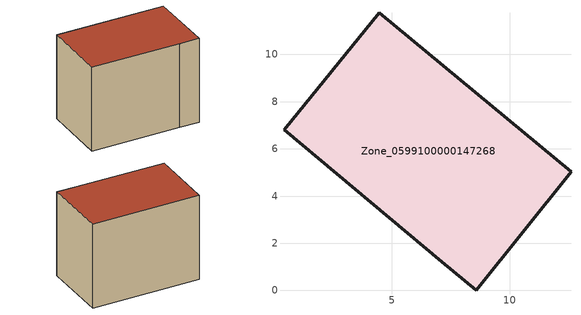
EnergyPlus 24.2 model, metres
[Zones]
Zone_0599100000147268
 floor ground (C_G): 0.42,6.81 4.46,11.77 12.59,5.03 8.58,0 7.1,1.22 z0
 wall outside (C_F): 8.58,0 12.59,5.03 4.46,11.77 0.42,6.81 7.1,1.22 8.58,0 z0:8.49
 roof outside (C_R): 4.46,11.77 0.42,6.81 7.1,1.22 8.58,0 12.59,5.03 z8.49
[BUILDING]
Pand.0599100000147268: North Axis=0; Terrain=City; Loads Convergence Tolerance Value=0.04; Temperature Convergence Tolerance Value=0.4; Solar Distribution=FullExterior; Maximum Number of Warmup Days=25; Minimum Number of Warmup Days=1
[Site:Location]
Rotterdam.The.Hague.AP_ZH_NLD Design_Conditions: Latitude=51.96; Longitude=4.45; Time Zone=1; Elevation=-4.5
[SITE:GROUNDTEMPERATURE:BUILDINGSURFACE]
18, 18, 18, 18, 18, 18, 18, 18, 18, 18, 18, 18
[MATERIAL] Thermal Absorptance=0.9; Solar Absorptance=0.7; Visible Absorptance=0.7
Name | Roughness | Thickness | Conductivity | Density | Specific Heat
G.TI.1946-1964 | MediumSmooth | 0.15 | 1 | 540 | 1210
F.TI.1946-1964 | Rough | 0.3 | 0.857143 | 1920 | 840
R.TI.1946-1964 | MediumRough | 0.2 | 0.277778 | 1500 | 1000
[CONSTRUCTION]
C_G: G.TI.1946-1964
C_F: F.TI.1946-1964
C_R: R.TI.1946-1964
[ZONE]
Zone_0599100000147268: Type=1; Multiplier=1; Ceiling Height=Autocalculate; Volume=Autocalculate; Floor Area=autocalculate; Part of Total Floor Area=Yes
[ZONEINFILTRATION:DESIGNFLOWRATE]
Infil_Zone_0599100000147268: Zone or ZoneList or Space or SpaceList=Zone_0599100000147268; Schedule=AlwaysOn; Design Flow Rate Calculation Method=Flow/Area; Flow Rate per Floor Area=0.003; Constant Term Coefficient=1; Temperature Term Coefficient=0; Velocity Term Coefficient=0; Velocity Squared Term Coefficient=0
[HVACTEMPLATE:ZONE:IDEALLOADSAIRSYSTEM]
Zone_0599100000147268: Maximum Heating Supply Air Temperature=50; Minimum Cooling Supply Air Temperature=13; Maximum Heating Supply Air Humidity Ratio=0.0156; Minimum Cooling Supply Air Humidity Ratio=0.0077; Heating Limit=NoLimit; Cooling Limit=NoLimit; Dehumidification Control Type=ConstantSensibleHeatRatio; Cooling Sensible Heat Ratio=0.7; Dehumidification Setpoint=60; Humidification Control Type=None; Humidification Setpoint=30; Outdoor Air Method=None; Outdoor Air Flow Rate per Person=0.00944; Outdoor Air Flow Rate per Zone Floor Area=0; Outdoor Air Flow Rate per Zone=0; Demand Controlled Ventilation Type=None; Outdoor Air Economizer Type=NoEconomizer; Heat Recovery Type=None; Sensible Heat Recovery Effectiveness=0.7; Latent Heat Recovery Effectiveness=0.65
[ZONECONTROL:THERMOSTAT]
ThermostatControl_Zone_0599100000147268: Zone or ZoneList=Zone_0599100000147268; Control Type Schedule=DualSetpointControlType; Control 1=Thermostat_Zone_0599100000147268; Temperature Difference Between Cutout And Setpoint=0
[THERMOSTATSETPOINT:DUALSETPOINT]
Thermostat_Zone_0599100000147268: Heating Setpoint Temperature Schedule=HeatingSetpoint_Zone_0599100000147268; Cooling Setpoint Temperature Schedule=CoolingSetpoint_Zone_0599100000147268
[SCHEDULE:COMPACT]
HeatingSetpoint_Zone_0599100000147268: Through: 12/31, For: AllDays, Until: 24:00, 21
CoolingSetpoint_Zone_0599100000147268: Through: 12/31, For: AllDays, Until: 24:00, 24
DualSetpointControlType: Through: 12/31, For: AllDays, Until: 24:00, 4
AlwaysOn: Through: 12/31, For: AllDays, Until: 24:00, 1
